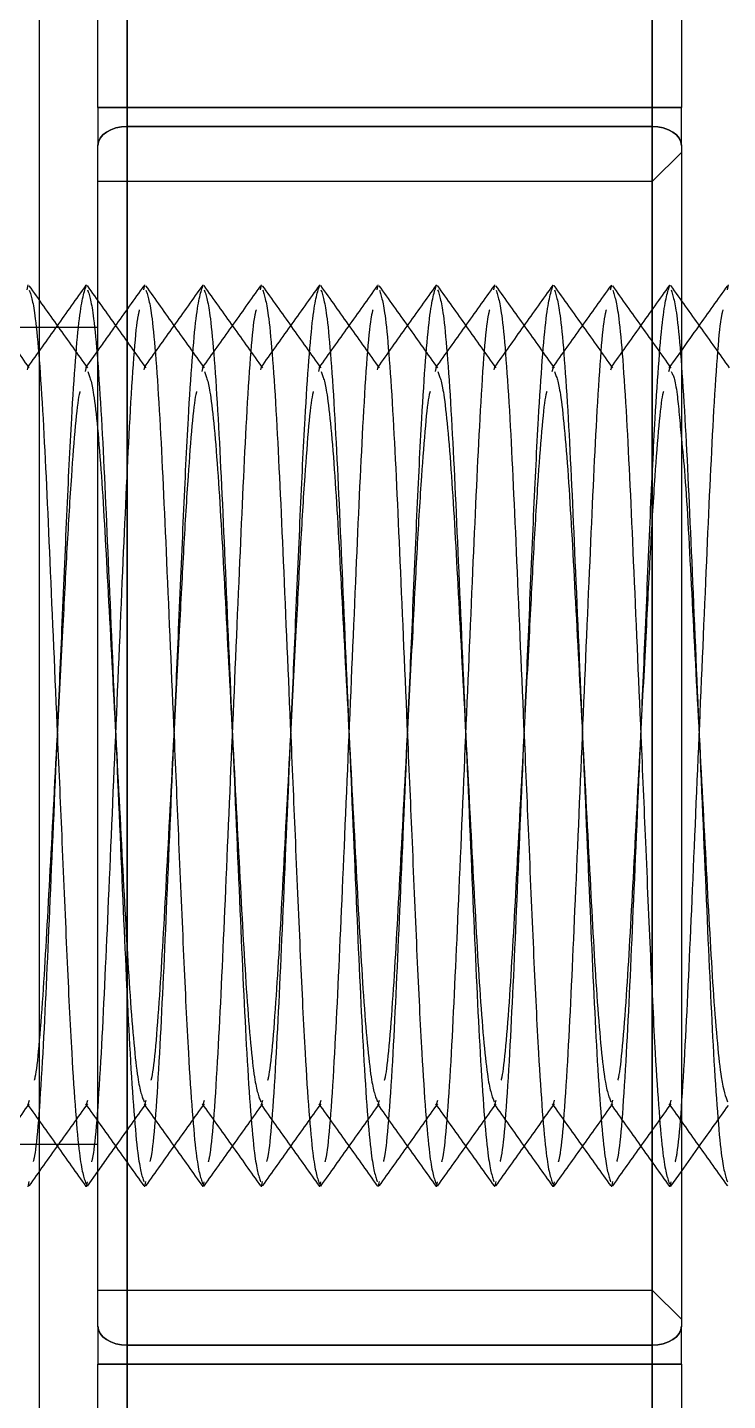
# Model space of a CAD drawing. Header units: metres. Extents: x 0 to 63075, y 0 to 44550.
# Drawn here: x 36429.33 to 36441.33, y 35152.88 to 35176.41 of the extents above; entities that cross this region are included whole.
import ezdxf

# ---------------------------------------------------------------- set-up
doc = ezdxf.new("R2010")
doc.units = ezdxf.units.M
doc.header["$LTSCALE"] = 75
doc.linetypes.add('HIDDEN2', pattern=[4.7625, 3.175, -1.5875])
for name, color, linetype in [('SDM', 7, 'Continuous'), ('SL4', 4, 'Continuous'), ('ST1', 7, 'HIDDEN2')]:
    doc.layers.add(name, color=color, linetype=linetype)

# ---------------------------------------------------------------- blocks, each defined once
blk = doc.blocks.new('A$Cf5e9a517')
at = {"layer": 'SL4'}
for p, q in [((277.783, 1609.12), (277.783, 1623.35)), ((278.283, 1623.35), (278.283, 1609.12)), ((268.283, 1609.12), (268.283, 1613.55)), ((268.783, 1613.55), (268.783, 1609.12)), ((267.283, 1598.35), (267.283, 1613.35)), ((268.783, 1609.12), (268.283, 1609.12)), ((268.283, 1609.12), (268.283, 1608.468)), ((268.783, 1609.12), (277.783, 1609.12)), ((268.783, 1609.12), (268.783, 1608.794)), ((277.783, 1609.12), (277.783, 1608.794)), ((277.783, 1609.12), (278.283, 1609.12)), ((278.283, 1608.468), (278.283, 1609.12)), ((277.783, 1608.794), (268.783, 1608.794)), ((268.783, 1608.794), (268.783, 1587.906)), ((277.783, 1587.906), (277.783, 1608.794)), ((268.283, 1588.232), (268.283, 1608.468)), ((278.283, 1608.468), (278.283, 1588.232)), ((279.071, 1605.993), (279.089, 1606.077)), ((268.283, 1604.957), (268.089, 1604.685)), ((267.283, 1583.35), (267.283, 1598.35)), ((268.104, 1590.634), (268.283, 1590.884)), ((268.283, 1588.232), (268.283, 1587.58)), ((278.283, 1587.58), (278.283, 1588.232)), ((268.783, 1587.906), (277.783, 1587.906)), ((268.783, 1587.906), (268.783, 1587.58)), ((277.783, 1587.906), (277.783, 1587.58)), ((268.283, 1587.58), (268.783, 1587.58)), ((268.283, 1583.15), (268.283, 1587.58)), ((277.783, 1587.58), (268.783, 1587.58)), ((268.783, 1587.58), (268.783, 1583.15)), ((278.283, 1587.58), (277.783, 1587.58)), ((277.783, 1573.35), (277.783, 1587.58)), ((278.283, 1587.58), (278.283, 1573.35))]:
    blk.add_line(p, q, dxfattribs=at)
at = {"layer": 'SL4', "flags": 128}
for points in [[(268.283, 1608.468), (268.292, 1608.531), (268.321, 1608.592), (268.367, 1608.649), (268.429, 1608.698), (268.505, 1608.739), (268.591, 1608.769), (268.685, 1608.788), (268.783, 1608.794)], [(277.783, 1608.794), (277.88, 1608.788), (277.974, 1608.769), (278.06, 1608.739), (278.136, 1608.698), (278.198, 1608.649), (278.244, 1608.592), (278.273, 1608.531), (278.283, 1608.468)], [(268.783, 1587.906), (268.685, 1587.912), (268.591, 1587.931), (268.505, 1587.961), (268.429, 1588.002), (268.367, 1588.051), (268.321, 1588.108), (268.292, 1588.169), (268.283, 1588.232)], [(278.283, 1588.232), (278.273, 1588.169), (278.244, 1588.108), (278.198, 1588.051), (278.136, 1588.002), (278.06, 1587.961), (277.974, 1587.931), (277.88, 1587.912), (277.783, 1587.906)]]:
    blk.add_lwpolyline(points, dxfattribs=at)
at = {"layer": 'SL4'}
for radius in [125, 123.91, 122.777, 119.686, 89.286]:
    blk.add_circle((216.283, 1598.35), radius, dxfattribs=at)
for radius, start, end in [(104.464, 84.34617, 70.62407), (98.5, 84.12256, 70.84769), (93.236, 82.04946, 72.92078), (92.147, 81.13305, 347.48512), (92.147, 347.48512, 73.8372), (86.207, 285.15738, 49.81286)]:
    blk.add_arc((216.283, 1598.35), radius, start, end, dxfattribs=at)
for points, knots in [([(279.072, 1606.065), (278.905, 1605.831), (278.642, 1605.461), (278.378, 1605.092), (278.283, 1604.957)], [0, 0, 0, 0, 0.635448, 1, 1, 1, 1]), ([(278.283, 1603.439), (278.303, 1603.242), (278.367, 1602.631), (278.458, 1600.802), (278.589, 1598.359), (278.719, 1595.863), (278.832, 1593.777), (278.963, 1592.352), (279.04, 1592.165), (279.076, 1592.079)], [0, 0, 0, 0, 0.0734, 0.2275, 0.386554, 0.545608, 0.699708, 0.860153, 1, 1, 1, 1]), ([(278.283, 1590.884), (278.39, 1591.035), (278.659, 1591.413), (278.928, 1591.79), (279.089, 1592.016)], [0, 0, 0, 0, 0.401371, 1, 1, 1, 1])]:
    blk.add_open_spline(points, degree=3, knots=knots, dxfattribs=at)
at = {"layer": 'ST1'}
for p, q in [((277.783, 1623.35), (277.783, 1609.12)), ((268.783, 1609.12), (268.783, 1613.55)), ((268.283, 1609.12), (268.783, 1609.12)), ((268.783, 1609.12), (268.283, 1609.12)), ((268.283, 1609.12), (268.783, 1609.12)), ((268.783, 1609.12), (268.783, 1608.794)), ((277.783, 1609.12), (268.783, 1609.12)), ((268.783, 1608.794), (268.783, 1609.12)), ((268.783, 1608.794), (268.783, 1609.12)), ((277.783, 1609.12), (278.283, 1609.12)), ((277.783, 1609.12), (277.783, 1608.794)), ((277.783, 1608.794), (277.783, 1609.12)), ((278.283, 1609.12), (277.783, 1609.12)), ((278.283, 1609.12), (277.783, 1609.12)), ((277.783, 1608.794), (277.783, 1609.12)), ((268.783, 1587.906), (268.783, 1608.794)), ((268.783, 1608.794), (277.783, 1608.794)), ((268.783, 1608.794), (268.783, 1587.906)), ((268.783, 1587.906), (268.783, 1608.794)), ((277.783, 1608.794), (277.783, 1607.85)), ((277.783, 1607.85), (277.783, 1608.794)), ((277.783, 1608.794), (277.783, 1607.85)), ((278.283, 1608.35), (277.783, 1607.85)), ((277.783, 1607.85), (268.283, 1607.85)), ((277.783, 1607.85), (277.783, 1588.85)), ((267.071, 1605.993), (267.089, 1606.077)), ((269.071, 1605.993), (269.089, 1606.077)), ((271.071, 1605.993), (271.089, 1606.077)), ((273.071, 1605.993), (273.089, 1606.077)), ((275.071, 1605.993), (275.089, 1606.077)), ((277.071, 1605.993), (277.089, 1606.077)), ((268.283, 1605.35), (254.283, 1605.35)), ((278.283, 1604.957), (278.069, 1604.657)), ((267.076, 1604.621), (267.089, 1604.671)), ((268.068, 1604.592), (268.089, 1604.671)), ((268.089, 1604.685), (268.069, 1604.657)), ((269.076, 1604.621), (269.089, 1604.671)), ((270.068, 1604.592), (270.089, 1604.671)), ((271.076, 1604.621), (271.089, 1604.671)), ((272.068, 1604.592), (272.089, 1604.671)), ((273.076, 1604.621), (273.089, 1604.671)), ((274.068, 1604.592), (274.089, 1604.671)), ((275.076, 1604.621), (275.089, 1604.671)), ((276.068, 1604.592), (276.089, 1604.671)), ((277.076, 1604.621), (277.089, 1604.671)), ((278.068, 1604.592), (278.089, 1604.671)), ((267.089, 1592.029), (267.109, 1592.107)), ((268.089, 1592.029), (268.109, 1592.108)), ((269.089, 1592.029), (269.109, 1592.107)), ((270.089, 1592.029), (270.109, 1592.108)), ((271.089, 1592.029), (271.109, 1592.107)), ((272.089, 1592.029), (272.109, 1592.108)), ((273.089, 1592.029), (273.109, 1592.107)), ((274.089, 1592.029), (274.109, 1592.108)), ((275.089, 1592.029), (275.109, 1592.107)), ((276.089, 1592.029), (276.109, 1592.108)), ((277.089, 1592.029), (277.109, 1592.107)), ((278.089, 1592.029), (278.109, 1592.108)), ((254.283, 1591.35), (268.283, 1591.35)), ((278.104, 1590.634), (278.283, 1590.884)), ((267.089, 1590.623), (267.107, 1590.711)), ((268.089, 1590.623), (268.106, 1590.704)), ((269.089, 1590.623), (269.107, 1590.711)), ((270.089, 1590.623), (270.106, 1590.704)), ((271.089, 1590.623), (271.107, 1590.711)), ((272.089, 1590.623), (272.106, 1590.704)), ((273.089, 1590.623), (273.107, 1590.711)), ((274.089, 1590.623), (274.106, 1590.704)), ((275.089, 1590.623), (275.107, 1590.711)), ((276.089, 1590.623), (276.106, 1590.704)), ((277.089, 1590.623), (277.107, 1590.711)), ((278.089, 1590.623), (278.106, 1590.704)), ((268.283, 1588.85), (277.783, 1588.85)), ((277.783, 1588.85), (278.283, 1588.35)), ((277.783, 1588.85), (277.783, 1587.906)), ((277.783, 1587.906), (277.783, 1588.85)), ((277.783, 1588.85), (277.783, 1587.906)), ((268.783, 1587.906), (268.783, 1587.58)), ((277.783, 1587.906), (268.783, 1587.906)), ((268.783, 1587.58), (268.783, 1587.906)), ((268.783, 1587.58), (268.783, 1587.906)), ((277.783, 1587.906), (277.783, 1587.58)), ((277.783, 1587.58), (277.783, 1587.906)), ((277.783, 1587.58), (277.783, 1587.906)), ((268.783, 1587.58), (268.283, 1587.58)), ((268.283, 1587.58), (268.783, 1587.58)), ((268.783, 1587.58), (268.283, 1587.58)), ((268.783, 1583.15), (268.783, 1587.58)), ((268.783, 1587.58), (277.783, 1587.58)), ((278.283, 1587.58), (277.783, 1587.58)), ((277.783, 1587.58), (277.783, 1573.35)), ((277.783, 1587.58), (278.283, 1587.58)), ((277.783, 1587.58), (278.283, 1587.58))]:
    blk.add_line(p, q, dxfattribs=at)
at = {"layer": 'ST1', "flags": 128}
for points in [[(268.283, 1608.468), (268.292, 1608.531), (268.321, 1608.592), (268.367, 1608.649), (268.429, 1608.698), (268.505, 1608.739), (268.591, 1608.769), (268.685, 1608.788), (268.783, 1608.794)], [(268.783, 1608.794), (268.685, 1608.788), (268.591, 1608.769), (268.505, 1608.739), (268.429, 1608.698), (268.367, 1608.649), (268.321, 1608.592), (268.292, 1608.531), (268.283, 1608.468)], [(268.783, 1608.794), (268.685, 1608.788), (268.591, 1608.769), (268.505, 1608.739), (268.429, 1608.698), (268.367, 1608.649), (268.321, 1608.592), (268.292, 1608.531), (268.283, 1608.468)], [(278.283, 1608.468), (278.273, 1608.531), (278.244, 1608.592), (278.198, 1608.649), (278.136, 1608.698), (278.06, 1608.739), (277.974, 1608.769), (277.88, 1608.788), (277.783, 1608.794)], [(277.783, 1608.794), (277.88, 1608.788), (277.974, 1608.769), (278.06, 1608.739), (278.136, 1608.698), (278.198, 1608.649), (278.244, 1608.592), (278.273, 1608.531), (278.283, 1608.468)], [(278.283, 1608.468), (278.273, 1608.531), (278.244, 1608.592), (278.198, 1608.649), (278.136, 1608.698), (278.06, 1608.739), (277.974, 1608.769), (277.88, 1608.788), (277.783, 1608.794)], [(268.783, 1587.906), (268.685, 1587.912), (268.591, 1587.931), (268.505, 1587.961), (268.429, 1588.002), (268.367, 1588.051), (268.321, 1588.108), (268.292, 1588.169), (268.283, 1588.232)], [(268.283, 1588.232), (268.292, 1588.169), (268.321, 1588.108), (268.367, 1588.051), (268.429, 1588.002), (268.505, 1587.961), (268.591, 1587.931), (268.685, 1587.912), (268.783, 1587.906)], [(268.283, 1588.232), (268.292, 1588.169), (268.321, 1588.108), (268.367, 1588.051), (268.429, 1588.002), (268.505, 1587.961), (268.591, 1587.931), (268.685, 1587.912), (268.783, 1587.906)], [(277.783, 1587.906), (277.88, 1587.912), (277.974, 1587.931), (278.06, 1587.961), (278.136, 1588.002), (278.198, 1588.051), (278.244, 1588.108), (278.273, 1588.169), (278.283, 1588.232)], [(278.283, 1588.232), (278.273, 1588.169), (278.244, 1588.108), (278.198, 1588.051), (278.136, 1588.002), (278.06, 1587.961), (277.974, 1587.931), (277.88, 1587.912), (277.783, 1587.906)], [(277.783, 1587.906), (277.88, 1587.912), (277.974, 1587.931), (278.06, 1587.961), (278.136, 1588.002), (278.198, 1588.051), (278.244, 1588.108), (278.273, 1588.169), (278.283, 1588.232)]]:
    blk.add_lwpolyline(points, dxfattribs=at)
at = {"layer": 'ST1'}
for radius in [114.333, 92.131, 89.448]:
    blk.add_circle((216.283, 1598.35), radius, dxfattribs=at)
for points, knots in [([(267.108, 1604.657), (266.941, 1604.892), (266.606, 1605.362), (266.272, 1605.831), (266.104, 1606.066)], [0, 0, 0, 0, 0.499937, 1, 1, 1, 1]), ([(268.079, 1606.073), (267.911, 1605.838), (267.577, 1605.369), (267.243, 1604.9), (267.076, 1604.665)], [0, 0, 0, 0, 0.5000352, 1, 1, 1, 1]), ([(268.108, 1604.657), (267.941, 1604.892), (267.607, 1605.36), (267.273, 1605.83), (267.106, 1606.064)], [0, 0, 0, 0, 0.49997, 1, 1, 1, 1]), ([(267.107, 1605.989), (267.141, 1605.887), (267.216, 1605.661), (267.345, 1603.939), (267.458, 1601.39), (267.571, 1598.751), (267.672, 1596.426), (267.752, 1594.531), (267.845, 1592.591), (267.964, 1591.009), (268.041, 1590.781), (268.078, 1590.674)], [0, 0, 0, 0, 0.108328, 0.239496, 0.365485, 0.495517, 0.57381, 0.663359, 0.752437, 0.883605, 1, 1, 1, 1]), ([(267.179, 1591.054), (267.19, 1591.095), (267.242, 1591.3), (267.346, 1592.797), (267.458, 1595.3), (267.571, 1597.95), (267.672, 1600.274), (267.752, 1602.169), (267.845, 1604.111), (267.968, 1605.732), (268.049, 1605.963), (268.089, 1606.077)], [0, 0, 0, 0, 0.0350675, 0.1752166, 0.3098326, 0.4487685, 0.5324217, 0.6281026, 0.7232803, 0.8634294, 1, 1, 1, 1]), ([(269.108, 1604.657), (268.941, 1604.892), (268.606, 1605.362), (268.272, 1605.831), (268.104, 1606.066)], [0, 0, 0, 0, 0.499937, 1, 1, 1, 1]), ([(268.106, 1605.996), (268.14, 1605.893), (268.215, 1605.666), (268.345, 1603.94), (268.458, 1601.388), (268.589, 1598.35), (268.719, 1595.312), (268.832, 1592.761), (268.962, 1591.036), (269.037, 1590.81), (269.071, 1590.707)], [0, 0, 0, 0, 0.110571, 0.242596, 0.369408, 0.50029, 0.631172, 0.757984, 0.890008, 1, 1, 1, 1]), ([(269.072, 1606.065), (268.905, 1605.831), (268.642, 1605.461), (268.378, 1605.092), (268.283, 1604.957)], [0, 0, 0, 0, 0.635448, 1, 1, 1, 1]), ([(270.079, 1606.073), (269.911, 1605.838), (269.577, 1605.369), (269.243, 1604.9), (269.076, 1604.665)], [0, 0, 0, 0, 0.500035, 1, 1, 1, 1]), ([(270.108, 1604.657), (269.941, 1604.892), (269.607, 1605.36), (269.273, 1605.83), (269.106, 1606.064)], [0, 0, 0, 0, 0.49997, 1, 1, 1, 1]), ([(269.107, 1605.989), (269.141, 1605.887), (269.216, 1605.661), (269.345, 1603.939), (269.458, 1601.39), (269.571, 1598.751), (269.672, 1596.426), (269.752, 1594.531), (269.845, 1592.591), (269.964, 1591.009), (270.041, 1590.781), (270.078, 1590.674)], [0, 0, 0, 0, 0.108328, 0.239496, 0.365485, 0.495517, 0.57381, 0.663359, 0.752437, 0.883605, 1, 1, 1, 1]), ([(269.179, 1591.054), (269.19, 1591.095), (269.242, 1591.3), (269.346, 1592.797), (269.458, 1595.3), (269.571, 1597.95), (269.672, 1600.274), (269.752, 1602.169), (269.845, 1604.111), (269.968, 1605.732), (270.049, 1605.963), (270.089, 1606.077)], [0, 0, 0, 0, 0.035067, 0.175217, 0.309833, 0.448769, 0.532422, 0.628103, 0.72328, 0.863429, 1, 1, 1, 1]), ([(271.072, 1606.065), (270.905, 1605.831), (270.571, 1605.361), (270.236, 1604.892), (270.069, 1604.657)], [0, 0, 0, 0, 0.50006, 1, 1, 1, 1]), ([(271.108, 1604.657), (270.941, 1604.892), (270.606, 1605.362), (270.272, 1605.831), (270.104, 1606.066)], [0, 0, 0, 0, 0.499937, 1, 1, 1, 1]), ([(270.106, 1605.996), (270.14, 1605.893), (270.215, 1605.666), (270.345, 1603.94), (270.458, 1601.388), (270.589, 1598.35), (270.719, 1595.312), (270.832, 1592.761), (270.962, 1591.036), (271.037, 1590.81), (271.071, 1590.707)], [0, 0, 0, 0, 0.1105714, 0.242596, 0.3694081, 0.5002899, 0.6311716, 0.7579837, 0.8900083, 1, 1, 1, 1]), ([(272.079, 1606.073), (271.911, 1605.838), (271.577, 1605.369), (271.243, 1604.9), (271.076, 1604.665)], [0, 0, 0, 0, 0.500035, 1, 1, 1, 1]), ([(272.108, 1604.657), (271.941, 1604.892), (271.607, 1605.36), (271.273, 1605.83), (271.106, 1606.064)], [0, 0, 0, 0, 0.49997, 1, 1, 1, 1]), ([(271.107, 1605.989), (271.141, 1605.887), (271.216, 1605.661), (271.345, 1603.939), (271.458, 1601.39), (271.571, 1598.751), (271.672, 1596.426), (271.752, 1594.531), (271.845, 1592.591), (271.964, 1591.009), (272.041, 1590.781), (272.078, 1590.674)], [0, 0, 0, 0, 0.108328, 0.239496, 0.365485, 0.495517, 0.57381, 0.663359, 0.752437, 0.883605, 1, 1, 1, 1]), ([(271.179, 1591.054), (271.19, 1591.095), (271.242, 1591.3), (271.346, 1592.797), (271.458, 1595.3), (271.571, 1597.95), (271.672, 1600.274), (271.752, 1602.169), (271.845, 1604.111), (271.968, 1605.732), (272.049, 1605.963), (272.089, 1606.077)], [0, 0, 0, 0, 0.035067, 0.175217, 0.309833, 0.448769, 0.532422, 0.628103, 0.72328, 0.863429, 1, 1, 1, 1]), ([(273.072, 1606.065), (272.905, 1605.831), (272.571, 1605.361), (272.236, 1604.892), (272.069, 1604.657)], [0, 0, 0, 0, 0.5000596, 1, 1, 1, 1]), ([(273.108, 1604.657), (272.941, 1604.892), (272.606, 1605.362), (272.272, 1605.831), (272.104, 1606.066)], [0, 0, 0, 0, 0.499937, 1, 1, 1, 1]), ([(272.106, 1605.996), (272.14, 1605.893), (272.215, 1605.666), (272.345, 1603.94), (272.458, 1601.388), (272.589, 1598.35), (272.719, 1595.312), (272.832, 1592.761), (272.962, 1591.036), (273.037, 1590.81), (273.071, 1590.707)], [0, 0, 0, 0, 0.110571, 0.242596, 0.369408, 0.50029, 0.631172, 0.757984, 0.890008, 1, 1, 1, 1]), ([(274.079, 1606.073), (273.911, 1605.838), (273.577, 1605.369), (273.243, 1604.9), (273.076, 1604.665)], [0, 0, 0, 0, 0.5000352, 1, 1, 1, 1]), ([(274.108, 1604.657), (273.941, 1604.892), (273.607, 1605.36), (273.273, 1605.83), (273.106, 1606.064)], [0, 0, 0, 0, 0.49997, 1, 1, 1, 1]), ([(273.107, 1605.989), (273.141, 1605.887), (273.216, 1605.661), (273.345, 1603.939), (273.458, 1601.39), (273.571, 1598.751), (273.672, 1596.426), (273.752, 1594.531), (273.845, 1592.591), (273.964, 1591.009), (274.041, 1590.781), (274.078, 1590.674)], [0, 0, 0, 0, 0.108328, 0.239496, 0.365485, 0.495517, 0.57381, 0.663359, 0.752437, 0.883605, 1, 1, 1, 1]), ([(273.179, 1591.054), (273.19, 1591.095), (273.242, 1591.3), (273.346, 1592.797), (273.458, 1595.3), (273.571, 1597.95), (273.672, 1600.274), (273.752, 1602.169), (273.845, 1604.111), (273.968, 1605.732), (274.049, 1605.963), (274.089, 1606.077)], [0, 0, 0, 0, 0.035067, 0.175217, 0.309833, 0.448769, 0.532422, 0.628103, 0.72328, 0.863429, 1, 1, 1, 1]), ([(275.072, 1606.065), (274.905, 1605.831), (274.571, 1605.361), (274.236, 1604.892), (274.069, 1604.657)], [0, 0, 0, 0, 0.5000596, 1, 1, 1, 1]), ([(275.108, 1604.657), (274.941, 1604.892), (274.606, 1605.362), (274.272, 1605.831), (274.104, 1606.066)], [0, 0, 0, 0, 0.499937, 1, 1, 1, 1]), ([(274.106, 1605.996), (274.14, 1605.893), (274.215, 1605.666), (274.345, 1603.94), (274.458, 1601.388), (274.589, 1598.35), (274.719, 1595.312), (274.832, 1592.761), (274.962, 1591.036), (275.037, 1590.81), (275.071, 1590.707)], [0, 0, 0, 0, 0.1105714, 0.242596, 0.3694081, 0.5002899, 0.6311716, 0.7579837, 0.8900083, 1, 1, 1, 1]), ([(276.079, 1606.073), (275.911, 1605.838), (275.577, 1605.369), (275.243, 1604.9), (275.076, 1604.665)], [0, 0, 0, 0, 0.500035, 1, 1, 1, 1]), ([(276.108, 1604.657), (275.941, 1604.892), (275.607, 1605.36), (275.273, 1605.83), (275.106, 1606.064)], [0, 0, 0, 0, 0.49997, 1, 1, 1, 1]), ([(275.107, 1605.989), (275.141, 1605.887), (275.216, 1605.661), (275.345, 1603.939), (275.458, 1601.39), (275.571, 1598.751), (275.672, 1596.426), (275.752, 1594.531), (275.845, 1592.591), (275.964, 1591.009), (276.041, 1590.781), (276.078, 1590.674)], [0, 0, 0, 0, 0.108328, 0.239496, 0.365485, 0.495517, 0.57381, 0.663359, 0.752437, 0.883605, 1, 1, 1, 1]), ([(275.179, 1591.054), (275.19, 1591.095), (275.242, 1591.3), (275.346, 1592.797), (275.458, 1595.3), (275.571, 1597.95), (275.672, 1600.274), (275.752, 1602.169), (275.845, 1604.111), (275.968, 1605.732), (276.049, 1605.963), (276.089, 1606.077)], [0, 0, 0, 0, 0.035067, 0.175217, 0.309833, 0.448769, 0.532422, 0.628103, 0.72328, 0.863429, 1, 1, 1, 1]), ([(277.072, 1606.065), (276.905, 1605.831), (276.571, 1605.361), (276.236, 1604.892), (276.069, 1604.657)], [0, 0, 0, 0, 0.50006, 1, 1, 1, 1]), ([(277.108, 1604.657), (276.941, 1604.892), (276.606, 1605.362), (276.272, 1605.831), (276.104, 1606.066)], [0, 0, 0, 0, 0.499937, 1, 1, 1, 1]), ([(276.106, 1605.996), (276.14, 1605.893), (276.215, 1605.666), (276.345, 1603.94), (276.458, 1601.388), (276.589, 1598.35), (276.719, 1595.312), (276.832, 1592.761), (276.962, 1591.036), (277.037, 1590.81), (277.071, 1590.707)], [0, 0, 0, 0, 0.110571, 0.242596, 0.369408, 0.50029, 0.631172, 0.757984, 0.890008, 1, 1, 1, 1]), ([(278.079, 1606.073), (277.911, 1605.838), (277.577, 1605.369), (277.243, 1604.9), (277.076, 1604.665)], [0, 0, 0, 0, 0.500035, 1, 1, 1, 1]), ([(278.108, 1604.657), (277.941, 1604.892), (277.607, 1605.36), (277.273, 1605.83), (277.106, 1606.064)], [0, 0, 0, 0, 0.49997, 1, 1, 1, 1]), ([(277.107, 1605.989), (277.141, 1605.887), (277.216, 1605.661), (277.345, 1603.939), (277.458, 1601.39), (277.571, 1598.751), (277.672, 1596.426), (277.752, 1594.531), (277.845, 1592.591), (277.964, 1591.009), (278.041, 1590.781), (278.078, 1590.674)], [0, 0, 0, 0, 0.108328, 0.239496, 0.365485, 0.495517, 0.57381, 0.663359, 0.752437, 0.883605, 1, 1, 1, 1]), ([(277.179, 1591.054), (277.19, 1591.095), (277.242, 1591.3), (277.346, 1592.797), (277.458, 1595.3), (277.571, 1597.95), (277.672, 1600.274), (277.752, 1602.169), (277.845, 1604.111), (277.968, 1605.732), (278.049, 1605.963), (278.089, 1606.077)], [0, 0, 0, 0, 0.035067, 0.175217, 0.309833, 0.448769, 0.532422, 0.628103, 0.72328, 0.863429, 1, 1, 1, 1]), ([(279.108, 1604.657), (278.941, 1604.892), (278.606, 1605.362), (278.272, 1605.831), (278.104, 1606.066)], [0, 0, 0, 0, 0.4999369, 1, 1, 1, 1]), ([(278.106, 1605.996), (278.14, 1605.893), (278.215, 1605.666), (278.345, 1603.94), (278.458, 1601.388), (278.589, 1598.35), (278.719, 1595.312), (278.832, 1592.761), (278.962, 1591.036), (279.037, 1590.81), (279.071, 1590.707)], [0, 0, 0, 0, 0.110571, 0.242596, 0.369408, 0.50029, 0.631172, 0.757984, 0.890008, 1, 1, 1, 1]), ([(268.178, 1591.047), (268.189, 1591.089), (268.241, 1591.295), (268.346, 1592.795), (268.458, 1595.303), (268.589, 1598.35), (268.719, 1601.397), (268.831, 1603.904), (268.936, 1605.403), (268.988, 1605.609), (268.999, 1605.651)], [0, 0, 0, 0, 0.040767, 0.196457, 0.346, 0.500342, 0.654684, 0.804227, 0.959916, 1, 1, 1, 1]), ([(270.178, 1591.047), (270.189, 1591.089), (270.241, 1591.295), (270.346, 1592.795), (270.458, 1595.303), (270.589, 1598.35), (270.719, 1601.397), (270.831, 1603.904), (270.936, 1605.403), (270.988, 1605.609), (270.999, 1605.651)], [0, 0, 0, 0, 0.040767, 0.196457, 0.346, 0.500342, 0.654684, 0.804227, 0.959916, 1, 1, 1, 1]), ([(272.178, 1591.047), (272.189, 1591.089), (272.241, 1591.295), (272.346, 1592.795), (272.458, 1595.303), (272.589, 1598.35), (272.719, 1601.397), (272.831, 1603.904), (272.936, 1605.403), (272.988, 1605.609), (272.999, 1605.651)], [0, 0, 0, 0, 0.040767, 0.196457, 0.346, 0.500342, 0.654684, 0.804227, 0.959916, 1, 1, 1, 1]), ([(274.178, 1591.047), (274.189, 1591.089), (274.241, 1591.295), (274.346, 1592.795), (274.458, 1595.303), (274.589, 1598.35), (274.719, 1601.397), (274.831, 1603.904), (274.936, 1605.403), (274.988, 1605.609), (274.999, 1605.651)], [0, 0, 0, 0, 0.040767, 0.196457, 0.346, 0.500342, 0.654684, 0.804227, 0.959916, 1, 1, 1, 1]), ([(276.178, 1591.047), (276.189, 1591.089), (276.241, 1591.295), (276.346, 1592.795), (276.458, 1595.303), (276.589, 1598.35), (276.719, 1601.397), (276.831, 1603.904), (276.936, 1605.403), (276.988, 1605.609), (276.999, 1605.651)], [0, 0, 0, 0, 0.040767, 0.196457, 0.346, 0.500342, 0.654684, 0.804227, 0.959916, 1, 1, 1, 1]), ([(278.178, 1591.047), (278.189, 1591.089), (278.241, 1591.295), (278.346, 1592.795), (278.458, 1595.303), (278.589, 1598.35), (278.719, 1601.397), (278.831, 1603.904), (278.936, 1605.403), (278.988, 1605.609), (278.999, 1605.651)], [0, 0, 0, 0, 0.040767, 0.196457, 0.346, 0.500342, 0.654684, 0.804227, 0.959916, 1, 1, 1, 1]), ([(268.109, 1604.592), (268.142, 1604.509), (268.216, 1604.325), (268.345, 1602.922), (268.458, 1600.835), (268.589, 1598.35), (268.719, 1595.865), (268.832, 1593.776), (268.963, 1592.352), (269.04, 1592.166), (269.076, 1592.079)], [0, 0, 0, 0, 0.106972, 0.238781, 0.365377, 0.496042, 0.626708, 0.753304, 0.885113, 1, 1, 1, 1]), ([(270.109, 1604.592), (270.142, 1604.509), (270.216, 1604.325), (270.345, 1602.922), (270.458, 1600.835), (270.589, 1598.35), (270.719, 1595.865), (270.832, 1593.776), (270.963, 1592.352), (271.04, 1592.166), (271.076, 1592.079)], [0, 0, 0, 0, 0.106972, 0.238781, 0.365377, 0.496042, 0.626708, 0.753304, 0.885113, 1, 1, 1, 1]), ([(272.109, 1604.592), (272.142, 1604.509), (272.216, 1604.325), (272.345, 1602.922), (272.458, 1600.835), (272.589, 1598.35), (272.719, 1595.865), (272.832, 1593.776), (272.963, 1592.352), (273.04, 1592.166), (273.076, 1592.079)], [0, 0, 0, 0, 0.106972, 0.238781, 0.365377, 0.496042, 0.626708, 0.753304, 0.885113, 1, 1, 1, 1]), ([(274.109, 1604.592), (274.142, 1604.509), (274.216, 1604.325), (274.345, 1602.922), (274.458, 1600.835), (274.589, 1598.35), (274.719, 1595.865), (274.832, 1593.776), (274.963, 1592.352), (275.04, 1592.166), (275.076, 1592.079)], [0, 0, 0, 0, 0.106972, 0.238781, 0.365377, 0.496042, 0.626708, 0.753304, 0.885113, 1, 1, 1, 1]), ([(276.109, 1604.592), (276.142, 1604.509), (276.216, 1604.325), (276.345, 1602.922), (276.458, 1600.835), (276.589, 1598.35), (276.719, 1595.865), (276.832, 1593.776), (276.963, 1592.352), (277.04, 1592.166), (277.076, 1592.079)], [0, 0, 0, 0, 0.106972, 0.238781, 0.365377, 0.496042, 0.626708, 0.753304, 0.885113, 1, 1, 1, 1]), ([(278.109, 1604.592), (278.142, 1604.534), (278.198, 1604.438), (278.258, 1603.725), (278.283, 1603.439)], [0, 0, 0, 0, 0.599346, 1, 1, 1, 1]), ([(267.196, 1592.446), (267.201, 1592.463), (267.247, 1592.628), (267.346, 1593.819), (267.458, 1595.852), (267.577, 1598.13), (267.681, 1600.081), (267.758, 1601.611), (267.848, 1603.063), (267.93, 1604.072), (267.976, 1604.236), (267.981, 1604.253)], [0, 0, 0, 0, 0.0191483, 0.1819613, 0.3383353, 0.4997364, 0.6175161, 0.7178528, 0.8186194, 0.9814324, 1, 1, 1, 1]), ([(269.196, 1592.446), (269.201, 1592.463), (269.247, 1592.628), (269.346, 1593.819), (269.458, 1595.852), (269.577, 1598.13), (269.681, 1600.081), (269.758, 1601.611), (269.848, 1603.063), (269.93, 1604.072), (269.976, 1604.236), (269.981, 1604.253)], [0, 0, 0, 0, 0.0191483, 0.1819613, 0.3383353, 0.4997364, 0.6175161, 0.7178528, 0.8186194, 0.9814324, 1, 1, 1, 1]), ([(271.196, 1592.446), (271.201, 1592.463), (271.247, 1592.628), (271.346, 1593.819), (271.458, 1595.852), (271.577, 1598.13), (271.681, 1600.081), (271.758, 1601.611), (271.848, 1603.063), (271.93, 1604.072), (271.976, 1604.236), (271.981, 1604.253)], [0, 0, 0, 0, 0.0191483, 0.1819613, 0.3383353, 0.4997364, 0.6175161, 0.7178528, 0.8186194, 0.9814324, 1, 1, 1, 1]), ([(273.196, 1592.446), (273.201, 1592.463), (273.247, 1592.628), (273.346, 1593.819), (273.458, 1595.852), (273.577, 1598.13), (273.681, 1600.081), (273.758, 1601.611), (273.848, 1603.063), (273.93, 1604.072), (273.976, 1604.236), (273.981, 1604.253)], [0, 0, 0, 0, 0.019148, 0.181961, 0.338335, 0.499736, 0.617516, 0.717853, 0.818619, 0.981432, 1, 1, 1, 1]), ([(275.196, 1592.446), (275.201, 1592.463), (275.247, 1592.628), (275.346, 1593.819), (275.458, 1595.852), (275.577, 1598.13), (275.681, 1600.081), (275.758, 1601.611), (275.848, 1603.063), (275.93, 1604.072), (275.976, 1604.236), (275.981, 1604.253)], [0, 0, 0, 0, 0.019148, 0.181961, 0.338335, 0.499736, 0.617516, 0.717853, 0.818619, 0.981432, 1, 1, 1, 1]), ([(277.196, 1592.446), (277.201, 1592.463), (277.247, 1592.628), (277.346, 1593.819), (277.458, 1595.852), (277.577, 1598.13), (277.681, 1600.081), (277.758, 1601.611), (277.848, 1603.063), (277.93, 1604.072), (277.976, 1604.236), (277.981, 1604.253)], [0, 0, 0, 0, 0.0191483, 0.1819613, 0.3383353, 0.4997364, 0.6175161, 0.7178528, 0.8186194, 0.9814324, 1, 1, 1, 1]), ([(266.104, 1590.634), (266.272, 1590.869), (266.606, 1591.338), (266.941, 1591.808), (267.108, 1592.043)], [0, 0, 0, 0, 0.5000631, 1, 1, 1, 1]), ([(267.076, 1592.035), (267.243, 1591.8), (267.577, 1591.331), (267.911, 1590.862), (268.079, 1590.627)], [0, 0, 0, 0, 0.499965, 1, 1, 1, 1]), ([(267.106, 1590.636), (267.273, 1590.87), (267.607, 1591.34), (267.941, 1591.808), (268.108, 1592.043)], [0, 0, 0, 0, 0.50003, 1, 1, 1, 1]), ([(268.069, 1592.043), (268.236, 1591.808), (268.571, 1591.339), (268.905, 1590.869), (269.072, 1590.635)], [0, 0, 0, 0, 0.49994, 1, 1, 1, 1]), ([(268.283, 1590.884), (268.39, 1591.035), (268.666, 1591.422), (268.941, 1591.808), (269.108, 1592.043)], [0, 0, 0, 0, 0.392157, 1, 1, 1, 1]), ([(269.076, 1592.035), (269.243, 1591.8), (269.577, 1591.331), (269.911, 1590.862), (270.079, 1590.627)], [0, 0, 0, 0, 0.499965, 1, 1, 1, 1]), ([(269.106, 1590.636), (269.273, 1590.87), (269.607, 1591.34), (269.941, 1591.808), (270.108, 1592.043)], [0, 0, 0, 0, 0.50003, 1, 1, 1, 1]), ([(270.069, 1592.043), (270.236, 1591.808), (270.571, 1591.339), (270.905, 1590.869), (271.072, 1590.635)], [0, 0, 0, 0, 0.49994, 1, 1, 1, 1]), ([(270.104, 1590.634), (270.272, 1590.869), (270.606, 1591.338), (270.941, 1591.808), (271.108, 1592.043)], [0, 0, 0, 0, 0.500063, 1, 1, 1, 1]), ([(271.076, 1592.035), (271.243, 1591.8), (271.577, 1591.331), (271.911, 1590.862), (272.079, 1590.627)], [0, 0, 0, 0, 0.499965, 1, 1, 1, 1]), ([(271.106, 1590.636), (271.273, 1590.87), (271.607, 1591.34), (271.941, 1591.808), (272.108, 1592.043)], [0, 0, 0, 0, 0.50003, 1, 1, 1, 1]), ([(272.069, 1592.043), (272.236, 1591.808), (272.571, 1591.339), (272.905, 1590.869), (273.072, 1590.635)], [0, 0, 0, 0, 0.49994, 1, 1, 1, 1]), ([(272.104, 1590.634), (272.272, 1590.869), (272.606, 1591.338), (272.941, 1591.808), (273.108, 1592.043)], [0, 0, 0, 0, 0.5000631, 1, 1, 1, 1]), ([(273.076, 1592.035), (273.243, 1591.8), (273.577, 1591.331), (273.911, 1590.862), (274.079, 1590.627)], [0, 0, 0, 0, 0.499965, 1, 1, 1, 1]), ([(273.106, 1590.636), (273.273, 1590.87), (273.607, 1591.34), (273.941, 1591.808), (274.108, 1592.043)], [0, 0, 0, 0, 0.50003, 1, 1, 1, 1]), ([(274.069, 1592.043), (274.236, 1591.808), (274.571, 1591.339), (274.905, 1590.869), (275.072, 1590.635)], [0, 0, 0, 0, 0.49994, 1, 1, 1, 1]), ([(274.104, 1590.634), (274.272, 1590.869), (274.606, 1591.338), (274.941, 1591.808), (275.108, 1592.043)], [0, 0, 0, 0, 0.5000631, 1, 1, 1, 1]), ([(275.076, 1592.035), (275.243, 1591.8), (275.577, 1591.331), (275.911, 1590.862), (276.079, 1590.627)], [0, 0, 0, 0, 0.499965, 1, 1, 1, 1]), ([(275.106, 1590.636), (275.273, 1590.87), (275.607, 1591.34), (275.941, 1591.808), (276.108, 1592.043)], [0, 0, 0, 0, 0.50003, 1, 1, 1, 1]), ([(276.069, 1592.043), (276.236, 1591.808), (276.571, 1591.339), (276.905, 1590.869), (277.072, 1590.635)], [0, 0, 0, 0, 0.49994, 1, 1, 1, 1]), ([(276.104, 1590.634), (276.272, 1590.869), (276.606, 1591.338), (276.941, 1591.808), (277.108, 1592.043)], [0, 0, 0, 0, 0.500063, 1, 1, 1, 1]), ([(277.076, 1592.035), (277.243, 1591.8), (277.577, 1591.331), (277.911, 1590.862), (278.079, 1590.627)], [0, 0, 0, 0, 0.499965, 1, 1, 1, 1]), ([(277.106, 1590.636), (277.273, 1590.87), (277.607, 1591.34), (277.941, 1591.808), (278.108, 1592.043)], [0, 0, 0, 0, 0.50003, 1, 1, 1, 1]), ([(278.069, 1592.043), (278.236, 1591.808), (278.571, 1591.339), (278.905, 1590.869), (279.072, 1590.635)], [0, 0, 0, 0, 0.49994, 1, 1, 1, 1])]:
    blk.add_open_spline(points, degree=3, knots=knots, dxfattribs=at)

msp = doc.modelspace()

# ---------------------------------------------------------------- block references
at = {"layer": 'SDM'}
msp.add_blockref('A$Cf5e9a517', (36162.252, 33565.919), dxfattribs=at)

doc.saveas('drawing.dxf')
